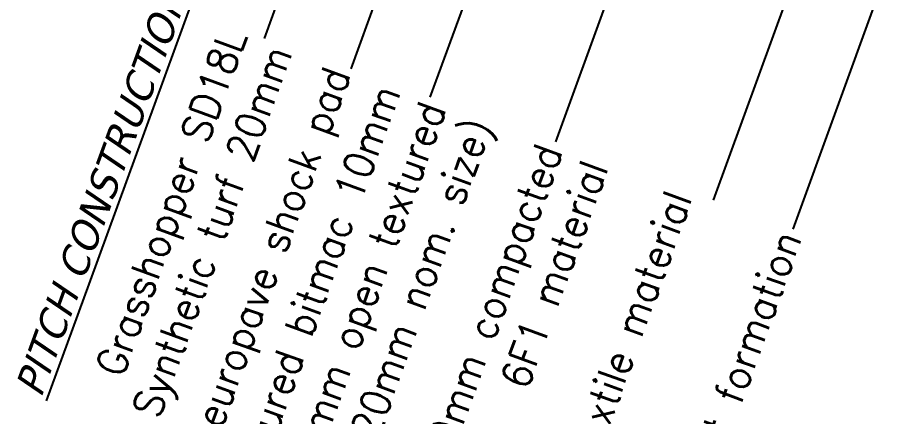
# Model space of a CAD drawing. Header units: millimetres. Extents: x 521005098 to 521837086, y 174609906 to 175681253.
# Drawn here: x 521825107 to 521826317, y 175360599 to 175361147 of the extents above; entities that cross this region are included whole.
import ezdxf

# ---------------------------------------------------------------- set-up
doc = ezdxf.new("R2010")
doc.units = ezdxf.units.MM
doc.header["$LTSCALE"] = 200
doc.layers.add('GT detail', color=3, linetype='Continuous')
doc.styles.add('GT1TO20', font='romans.shx', dxfattribs={"width": 0.95, "height": 40})

msp = doc.modelspace()

# ---------------------------------------------------------------- linework, layer by layer
at = {"layer": 'GT detail'}
for p, q in [((521825568.04705, 175361453.40467), (521825446.27578, 175361118.84085)), ((521825679.19519, 175361390.34135), (521825565.1952, 175361077.12897)), ((521825793.16646, 175361365.04792), (521825674.0459, 175361037.76687)), ((521825967.16552, 175361307.43825), (521825846.78979, 175360976.70867)), ((521826316.76083, 175361251.75515), (521826172.80296, 175360856.23415)), ((521826182.46571, 175361223.35458), (521826063.34515, 175360896.07353))]:
    msp.add_line(p, q, dxfattribs=at)

# ---------------------------------------------------------------- texts
at = {"layer": 'GT detail', "char_height": 40, "attachment_point": 3, "style": 'GT1TO20'}
for s, insert, width, rotation in [('{\\fVerdana|b0|i1|c0|p34;\\LPITCH CONSTRUCTION}', (521825303.81939, 175361191.17026), 1479.8506, 70), ('Grasshopper SD18L Synthetic turf 20mm ', (521825385.17287, 175361135.68577), 772.1582, 70), ('15mm europave shock pad', (521825528.16175, 175361083.64207), 887.8767519, 69.99999999), ('25mm open textured bitmac 10mm nom. size over 40mm open textured base (20mm nom. size)', (521825596.83359, 175361058.64757), 1082.9376099, 69.99999999), ('250mm compacted 6F1 material', (521825819.58051, 175360977.57432), 560.025, 70), ('Terram 1000 geotextile material', (521825997.49194, 175360912.81985), 810.0346, 69.99999999), ('Compact formation', (521826148.10148, 175360858.00247), 810.0346, 69.99999999)]:
    msp.add_mtext(s, dxfattribs=dict(at, insert=insert, width=width, rotation=rotation))

doc.saveas('drawing.dxf')
